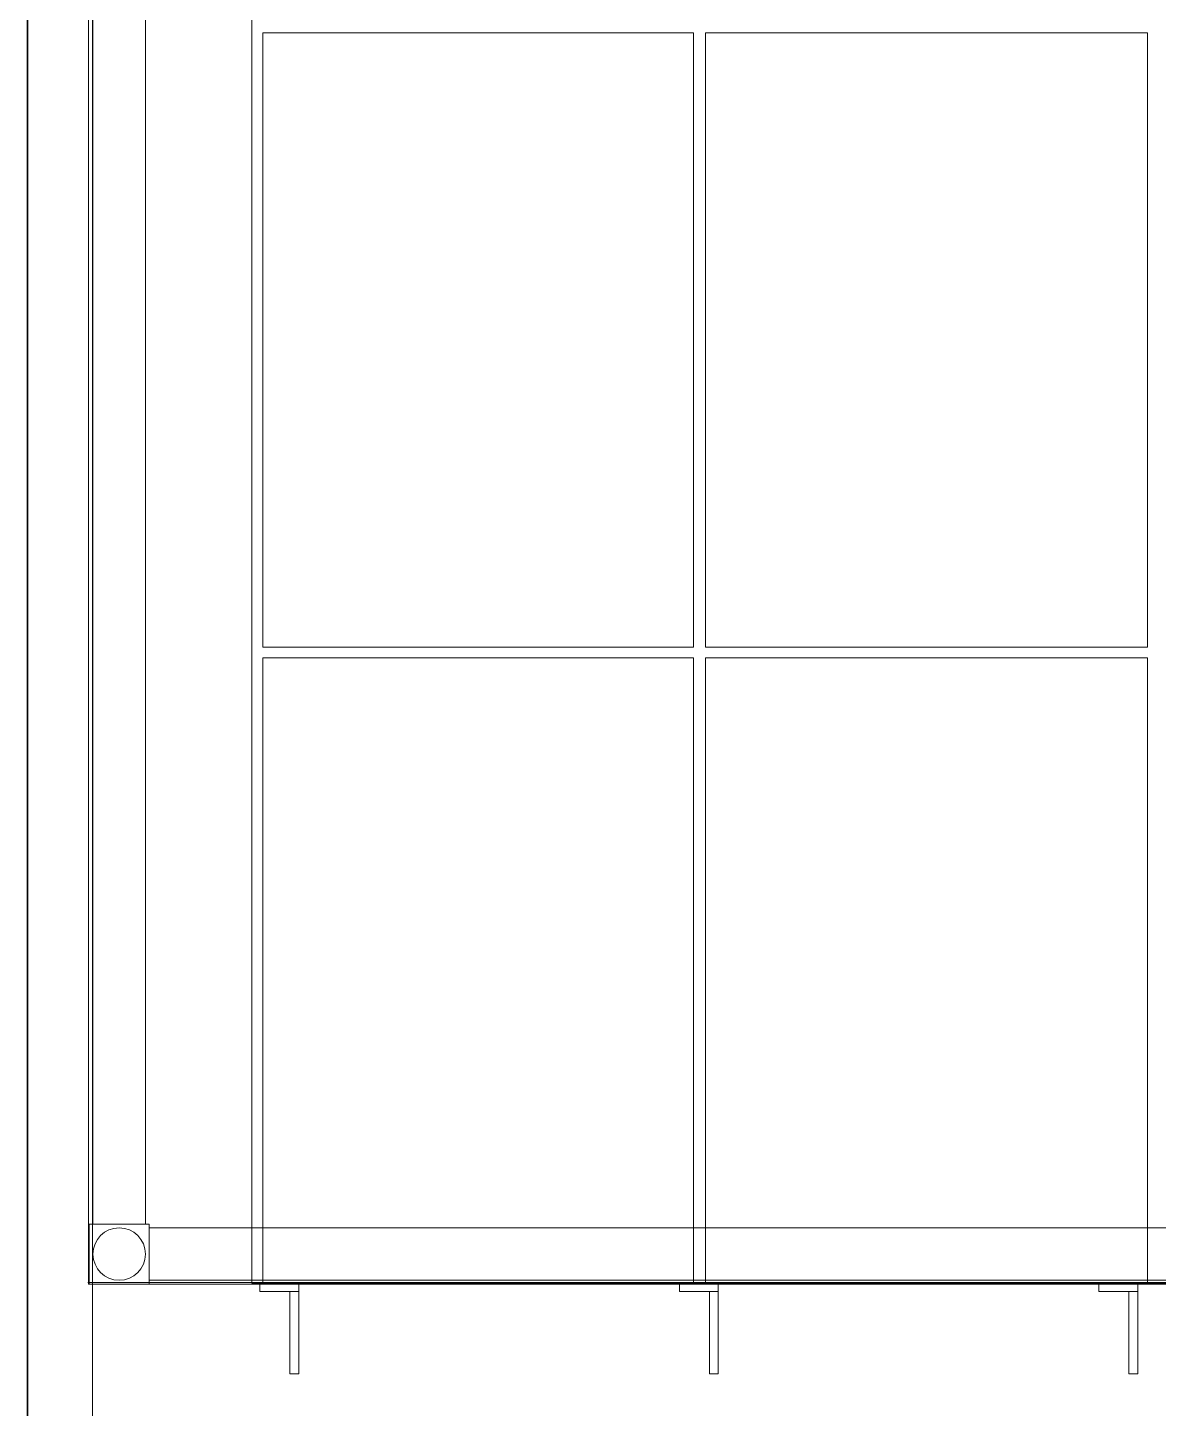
# Model space of a CAD drawing. Header units: millimetres. Extents: x 2162 to 93478, y -2737 to 52379.
# Drawn here: x 45222 to 45977, y 6687 to 7609 of the extents above; entities that cross this region are included whole.
import ezdxf

# ---------------------------------------------------------------- set-up
doc = ezdxf.new("R2010")
doc.units = ezdxf.units.MM
doc.layers.add('equipment 1', color=4, linetype='Continuous', lineweight=9)
doc.layers.add('Wall', color=5, linetype='Continuous', lineweight=9)

# ---------------------------------------------------------------- blocks, each defined once
blk = doc.blocks.new('equipment 0533')
at = {"color": 0}
for p, q in [((-5, 1371), (-5, 106)), ((104, 1371), (104, 106.5)), ((-2, 1330), (-2, 146)), ((33, 1330), (33, 146)), ((399, 941), (111.5, 941)), ((111.5, 941), (111.5, 531)), ((399, 531), (399, 941)), ((702, 941), (407, 941)), ((407, 941), (407, 531)), ((702, 531), (702, 941)), ((111.5, 531), (399, 531)), ((407, 531), (702, 531)), ((111.5, 524), (111.5, 107)), ((399, 524), (111.5, 524)), ((399, 107), (399, 524)), ((702, 524), (407, 524)), ((407, 524), (407, 107)), ((702, 107), (702, 524)), ((-4.5, 106), (-4.5, 146)), ((-4.5, 146), (-2, 146)), ((33, 146), (-2, 146)), ((33, 146), (35.5, 146)), ((35.5, 146), (35.5, 143.5)), ((35.5, 143.5), (35.5, 108.5)), ((35.5, 143.5), (755.5, 143.5)), ((-5, 107), (-5.5, 107)), ((111.5, 107), (-5, 107)), ((-5, 106), (834, 106)), ((35.5, 108.5), (755.5, 108.5)), ((35.5, 108.5), (35.5, 106)), ((104, 106.5), (722, 106.5)), ((109.5, 106), (109.5, 107)), ((109.5, 107), (111.5, 107)), ((109.5, 101), (109.5, 106)), ((111.5, 107), (399, 107)), ((135.5, 106), (135.5, 107)), ((135.5, 100), (135.5, 106)), ((389.5, 106), (389.5, 107)), ((389.5, 101), (389.5, 106)), ((407, 107), (399, 107)), ((399, 107), (407, 107)), ((407, 107), (702, 107)), ((415.5, 106), (415.5, 107)), ((415.5, 100), (415.5, 106)), ((669.5, 106), (669.5, 107)), ((669.5, 101), (669.5, 106)), ((695.5, 106), (695.5, 107)), ((695.5, 100), (695.5, 106)), ((795.5, 107), (702, 107)), ((109.5, 101), (129.5, 101)), ((129.5, 100), (129.5, 101)), ((129.5, 101), (135.5, 101)), ((129.5, 46), (129.5, 100)), ((135.5, 46), (135.5, 100)), ((389.5, 101), (409.5, 101)), ((409.5, 100), (409.5, 101)), ((409.5, 101), (415.5, 101)), ((409.5, 46), (409.5, 100)), ((415.5, 46), (415.5, 100)), ((669.5, 101), (689.5, 101)), ((689.5, 100), (689.5, 101)), ((689.5, 101), (695.5, 101)), ((689.5, 46), (689.5, 100)), ((695.5, 46), (695.5, 100)), ((129.5, 46), (135.5, 46)), ((409.5, 46), (415.5, 46)), ((689.5, 46), (695.5, 46))]:
    blk.add_line(p, q, dxfattribs=at)
for start, end in [(90, 270), (270, 90)]:
    blk.add_arc((15.5, 126), 17.5, start, end, dxfattribs=at)

msp = doc.modelspace()

# ---------------------------------------------------------------- linework, layer by layer
at = {"layer": 'equipment 1'}
msp.add_lwpolyline([(46365.43, 6610.12), (45265.43, 6610.12), (45265.43, 8148.12), (46365.43, 8148.12)], close=True, dxfattribs=at)
at = {"layer": 'Wall', "lineweight": 35}
msp.add_line((45222.06, 2865.15), (45222.06, 10890.15), dxfattribs=at)

# ---------------------------------------------------------------- block references
at = {"layer": 'equipment 1'}
msp.add_blockref('equipment 0533', (45267.7, 6664.12), dxfattribs=at)

doc.saveas('drawing.dxf')
